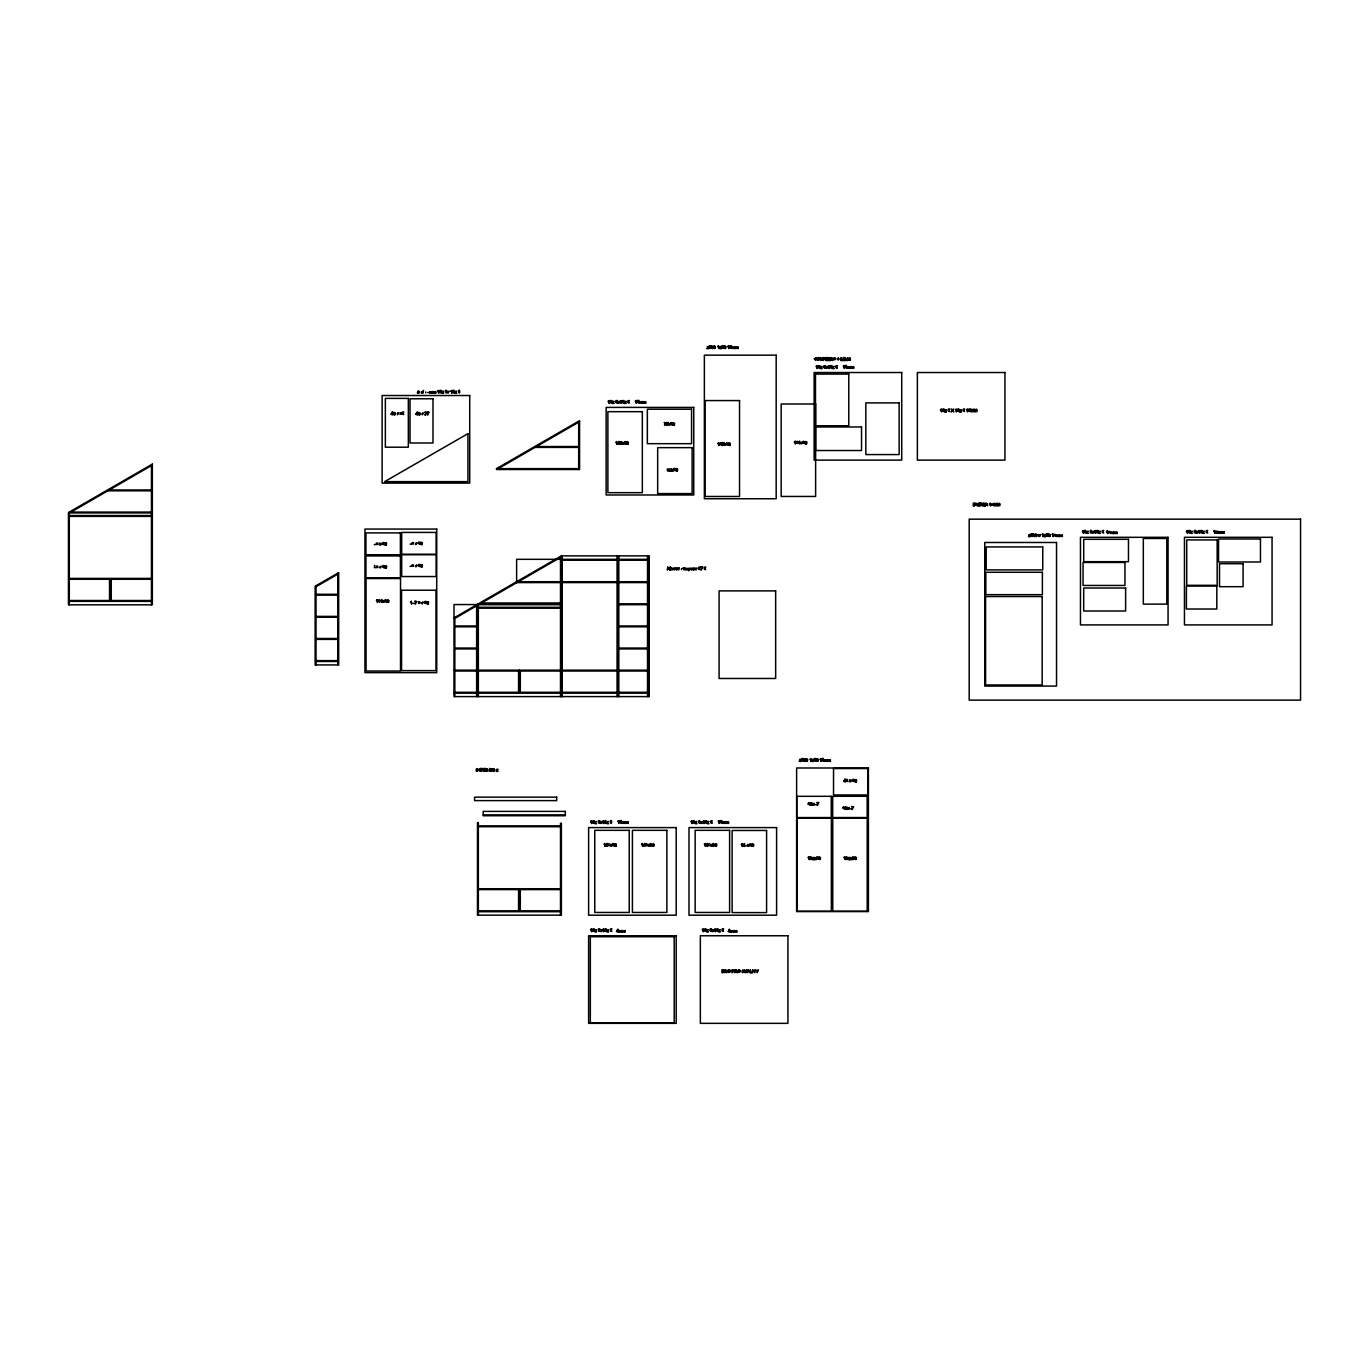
<?xml version="1.0" encoding="UTF-8"?>
<svg xmlns="http://www.w3.org/2000/svg" width="1369" height="1369" viewBox="0 0 1369 1369"><rect width="100%" height="100%" fill="white"/><g stroke="black" fill="none" stroke-linecap="round" stroke-linejoin="round"><path stroke-width="1.5" d="M429.986 392.184L429.644 393.262L429.952 391.483M433.323 392.184L432.98 393.262L433.288 391.483M619.267 931.142L618.925 932.221L619.233 930.424M622.399 822.341L622.056 823.453L622.365 821.674M622.604 931.142L622.262 932.221L622.57 930.424M625.753 822.341L625.393 823.453L625.701 821.674M639.939 402.178L639.58 403.256L639.888 401.476M643.276 402.178L642.917 403.256L643.242 401.476M722.798 822.341L722.438 823.453L722.746 821.674M726.135 822.341L725.775 823.453L726.083 821.674M732.364 347.452L732.021 348.582L732.329 346.785M730.995 931.142L730.635 932.221L730.96 930.424M735.718 347.452L735.358 348.582L735.666 346.785M734.332 931.142L733.972 932.221L734.297 930.424M824.617 760.325L824.258 761.404L824.583 759.607M827.954 760.325L827.612 761.404L827.92 759.607M847.924 367.303L847.582 368.381L847.89 366.601M851.278 367.303L850.919 368.381L851.227 366.601M1056.577 535.501L1056.235 536.614L1056.543 534.834M1059.914 535.501L1059.572 536.614L1059.88 534.834M1111.166 532.575L1110.807 533.653L1111.132 531.874M1114.503 532.575L1114.144 533.653L1114.469 531.874M1218.342 532.233L1217.999 533.311L1218.307 531.514M1221.678 532.233L1221.336 533.311L1221.644 531.514M620.499 931.006L620.157 932.221L620.157 930.869M641.188 401.87L641.171 403.256L640.812 401.904M644.525 401.87L644.508 403.256L644.149 401.904M732.227 931.006L731.867 932.221L731.867 930.869M735.564 931.006L735.221 932.221L735.221 930.869M849.174 366.995L849.174 368.381L848.814 367.029M852.528 366.995L852.511 368.381L852.151 367.029M1222.928 531.908L1222.911 533.311L1222.568 531.959M376.116 544.486L378.015 544.434M376.15 567.587L378.032 567.468M399.816 414.191L401.716 414.105M411.864 544.041L413.763 543.955M411.864 566.287L413.763 566.253M667.131 470.252L668.021 471.176L669.013 470.303M677.364 568.991C676.799 572.002 673.616 567.006 676.491 567.878M991.447 505.315L993.329 505.178M1053.908 535.929L1055.79 535.809M1108.479 532.917L1110.362 532.832M1215.655 532.473L1216.613 533.345L1217.554 532.49M711.726 345.946L711.521 348L712.633 348.582M734.16 970.724L731.97 972.709L731.97 969.851L733.082 969.851M749.527 970.724L747.337 972.709L747.337 969.851L748.467 969.851M825.336 358.49L823.145 360.492L823.145 357.617L824.258 357.617M375.773 544.468L374.285 544.605M376.235 543.117L377.895 543.134M375.79 567.519L374.302 567.622M376.253 566.133L377.912 566.15M399.936 412.788L401.596 412.805M411.521 544.023L410.033 544.109M411.521 566.27L410.033 566.407M411.983 542.637L413.643 542.637M411.983 564.935L413.643 564.952M414.379 603.301L412.89 603.438M667.251 468.985L668.911 468.985M747.354 845.683L745.865 845.82M816.437 804.596L814.949 804.732M851.278 808.634L849.773 808.788M991.55 503.86L993.209 503.878M1054.01 534.475L1055.67 534.492M1108.599 531.514L1110.259 531.531M1215.775 531.155L1217.435 531.172M716.192 846.35L713.146 844.262M693.09 568.443L693.433 568.956A4.329 4.329 0 0 0 693.929 569.11L694.237 569.213M431.235 391.876L431.218 393.262L430.876 391.91M434.572 391.876L434.572 393.262L434.213 391.91M711.777 346.905L711.948 348.12M825.866 760.017L825.849 761.404L825.507 760.052M829.203 760.017L829.186 761.404L828.844 760.052M854.855 856.943L854.65 858.979L855.762 859.578M975.276 504.819L975.122 503.826M623.648 822.067L623.648 823.453L623.289 822.102M627.002 822.067L626.985 823.453L626.626 822.102M733.613 347.178L733.613 348.582L733.254 347.23M736.967 347.178L736.95 348.582L736.59 347.23M724.047 822.067L724.03 823.453L723.671 822.102M727.384 822.067L727.367 823.453L727.007 822.102M1057.826 535.228L1057.809 536.614L1057.467 535.279M1061.163 535.228L1061.163 536.614L1060.804 535.279M854.547 857.85L854.188 858.705L852.716 857.49M723.91 971.562L723.739 970.501M1112.415 532.267L1112.398 533.653L1112.039 532.301M1115.752 532.267L1115.735 533.653L1115.393 532.301M1219.591 531.908L1219.574 533.311L1219.231 531.959M651.866 845.614L650.771 846.367L649.984 845.186A3.799 3.799 0 0 1 650.001 844.622L650.703 843.509L651.473 844.211M854.17 858.825L853.075 859.595L852.305 858.397A3.799 3.799 0 0 1 852.322 857.833L853.007 856.737L853.794 857.422M623.853 930.834L623.836 932.221L623.494 930.869M975.635 505.007L975.258 503.398M750.126 844.399L751.495 845.991L749.699 845.323A3.799 3.799 0 0 1 749.716 844.741L750.417 843.646L751.187 844.348M724.287 971.682L723.893 970.125M624.709 442.307C626.403 442.05 626.232 446.362 624.281 443.214A3.799 3.799 0 0 1 624.298 442.649L624.983 441.554L625.77 442.238M674.01 469.037L675.379 470.628L673.582 469.961A3.799 3.799 0 0 1 673.599 469.396L674.301 468.284L675.071 468.985M816.882 857.49L818.268 859.082L816.454 858.397A3.799 3.799 0 0 1 816.472 857.833L817.173 856.737L817.943 857.422M846.264 857.49C848.113 857.268 847.616 861.563 845.837 858.397A3.799 3.799 0 0 1 845.854 857.833L846.555 856.737L847.325 857.422M714.584 845.683L713.42 846.35L712.736 845.186A3.799 3.799 0 0 1 712.753 844.622L713.437 843.509L714.224 844.211M686.913 569.401L685.407 568.049L685.989 570.052M378.785 600.409L380.137 602.069L378.374 601.333A3.799 3.799 0 0 1 378.374 600.769L379.076 599.656L379.863 600.358M385.254 600.409L386.64 602.001L384.826 601.333A3.799 3.799 0 0 1 384.843 600.769L385.545 599.656L386.315 600.358M612.764 844.262L614.116 845.922L612.354 845.186A3.799 3.799 0 0 1 612.354 844.622L613.055 843.509L613.842 844.211M650.412 844.262L653.458 846.35M810.414 857.49C812.279 857.353 811.68 861.563 810.003 858.397A3.799 3.799 0 0 1 810.003 857.833L810.705 856.737L811.492 857.422M418.743 542.689L420.112 544.28L418.315 543.613A3.799 3.799 0 0 1 418.332 543.048L419.034 541.936L419.804 542.637M670.981 423.329L672.333 424.972L670.57 424.236A3.799 3.799 0 0 1 670.588 423.671L671.272 422.576L672.059 423.261M720.231 443.453L721.617 445.045L719.82 444.36A3.799 3.799 0 0 1 719.82 443.796L720.522 442.7L721.309 443.385M726.699 443.453L728.086 445.045L726.272 444.36A3.799 3.799 0 0 1 726.289 443.796L726.99 442.7L727.76 443.385M796.758 441.965L798.127 443.556L796.33 442.889A3.799 3.799 0 0 1 796.347 442.324L797.032 441.212L797.819 441.913M803.209 441.965L804.596 443.556L802.799 442.889A3.799 3.799 0 0 1 802.799 442.324L803.5 441.212L804.288 441.913M382.995 543.185L384.398 544.708L382.584 544.263A3.799 3.799 0 0 1 382.584 543.527L383.286 542.432L384.056 543.117M383.012 566.201L384.364 567.844L382.584 567.125A3.799 3.799 0 0 1 382.601 566.544L383.303 565.448L384.073 566.133M418.743 565.003L420.112 566.595L418.332 566.082A3.799 3.799 0 0 1 418.332 565.346L419.034 564.233L419.804 564.935M846.521 779.971L847.89 781.562L846.11 781.066A3.799 3.799 0 0 1 846.11 780.33L846.795 779.218L847.582 779.919M843.338 807.402L844.724 808.993L842.928 808.326A3.799 3.799 0 0 1 842.928 807.744L843.629 806.649L844.416 807.334M852.973 779.971L854.359 781.562L852.562 781.066A3.799 3.799 0 0 1 852.562 780.33L853.263 779.218L854.051 779.919M822.427 359.893L822.136 357.617L822.016 359.927M847.941 359.893L847.651 357.617L846.915 360.201M746.635 972.127L746.327 969.851L745.557 972.418M690.079 569.401L690.113 568.597M421.806 391.654L421.789 392.732M423.141 392.629L423.089 391.739M424.955 602.018L426.358 603.558L424.544 603.113A3.799 3.799 0 0 1 424.544 602.377L425.246 601.265L426.016 601.966M672.487 569.401L672.453 568.443M808.497 803.312L809.883 804.904L808.069 804.236A3.799 3.799 0 0 1 808.086 803.671L808.788 802.559L809.558 803.261M621.44 443.847L621.406 442.033M393.913 412.548L393.913 414.482M673.343 423.021L673.36 424.955M729.061 443.145L729.061 445.079M972.332 411.196C973.924 404.95 973.427 416.227 973.205 409.519L972.024 411.932L971.203 409.485C971.015 416.433 970.416 404.728 972.11 411.196M975.669 411.196C977.278 404.95 976.764 416.227 976.542 409.519L975.361 411.932L974.54 409.485C974.352 416.433 973.753 404.728 975.464 411.196M995.297 505.281C996.906 499.018 996.392 510.295 996.17 503.604L994.989 506L994.168 503.57C993.98 510.517 993.398 498.812 995.092 505.264M998.634 505.281C1000.243 499.018 999.729 510.295 999.507 503.604L998.343 506L997.505 503.57C997.316 510.517 996.735 498.812 998.429 505.264M1035.717 534.235L1035.734 536.169M1048.876 534.235L1048.876 536.169M977.38 505.212L978.544 503.142L977.415 506L975.909 503.142L977.072 505.212M627.875 443.881L627.858 442.033M855.899 859.065L855.882 857.216M422.165 391.722L422.182 392.749M672.829 569.504L671.375 568.049L671.957 570.052M805.571 441.674L805.588 443.607M686.485 569.47L686.485 568.443M386.161 544.794L386.161 542.911M418.794 412.651L418.794 414.585M752.488 844.091L752.488 846.025M810.859 803.004L810.859 804.955M677.484 470.765L677.655 469.122M393.673 412.309L393.468 414.345L394.58 414.944M690.37 569.572L690.472 568.58M820.339 859.236L820.527 857.576M728.838 442.906L728.633 444.942L729.745 445.541M689.206 568.357L689.12 569.453M421.874 566.629L421.926 564.747M806.358 443.607L806.392 441.725M856.121 781.613L856.155 779.731M846.487 809.028L846.521 807.162M676.902 569.47L676.953 568.563M385.373 565.893L385.373 567.827M421.104 542.398L421.104 544.332M421.104 564.695L421.104 566.629M427.316 601.727L427.316 603.661M620.602 441.999L620.602 443.932M627.07 441.999L627.07 443.932M676.372 468.746L676.372 470.679M855.334 779.663L855.351 781.613M845.7 807.094L845.717 809.028M819.244 857.182L819.244 859.116M855.095 857.182L855.095 859.116M671.46 568.443L671.46 569.47M685.493 568.443L685.493 569.47M419.872 414.739L420.078 413.079M621.68 444.086L621.885 442.392M753.566 846.179L753.771 844.519M385.134 542.637L384.929 544.674L386.041 545.273M805.348 441.434L805.143 443.47L806.255 444.052M385.356 542.877L385.356 544.811M387.615 600.101L387.615 602.052M714.19 346.186L714.19 348.12M724.663 346.186L724.663 348.12M615.126 843.954L615.143 845.905M652.773 843.954L652.773 845.905M715.508 843.954L715.525 845.905M804.202 759.008L804.202 760.959M806.427 759.008L806.427 760.959M816.917 759.008L816.917 760.959M1033.492 534.235L1033.492 536.169M394.7 414.448L394.717 412.599M421.909 544.297L421.926 542.449M428.121 603.626L428.121 601.744M729.865 445.062L729.899 443.231M811.663 804.921L811.663 803.038M477.593 770.798C473.4 770.405 479.047 772.304 477.507 769.806A5.082 5.082 0 0 0 476.925 769.652M850.32 360.013C846.846 359.465 851.056 361.519 850.389 359.003A5.082 5.082 0 0 0 849.687 358.798M743.487 972.178C739.756 971.648 744.342 973.855 743.384 971.186A5.082 5.082 0 0 0 742.802 971.032M419.581 602.788L418.144 601.795L419.872 601.881A2.875 2.875 0 0 1 419.872 603.301L418.469 603.404M806.615 443.813L806.854 442.016M673.12 422.781L672.915 424.818L674.027 425.417M397.335 413.849C397.267 416.552 398.242 412.668 397.386 413.335M422.217 413.951C422.165 416.655 423.124 412.771 422.268 413.438M447.988 392.184C447.937 394.871 448.895 391.004 448.039 391.671M380.103 567.194C380.052 569.898 381.01 566.013 380.154 566.698M415.834 543.698C415.782 546.385 416.741 542.518 415.885 543.185M415.834 565.996C415.782 568.7 416.741 564.815 415.885 565.483M422.046 603.027C421.994 605.714 422.953 601.847 422.097 602.514M671.46 471.124L671.512 469.037L672.265 469.533M801.43 442.974C801.361 445.661 802.337 441.793 801.481 442.461M814.333 859.561L814.384 857.49L815.154 857.969M850.166 859.561L850.235 857.49L850.988 857.969M397.695 413.352L398.465 412.856L397.746 413.832M422.576 413.438L423.346 412.959L422.627 413.934M443.111 391.585L442.478 392.201A1.917 1.917 0 0 0 442.101 392.578M448.347 391.671L449.118 391.192L448.399 392.167M456.219 391.654L455.637 392.201A1.917 1.917 0 0 0 455.244 392.578M380.445 543.681L381.215 543.185L380.496 544.16C382.738 545.324 377.861 545.427 380.086 544.178L379.384 543.185L380.137 543.664M380.462 566.698L381.232 566.201L380.514 567.177M416.193 543.185L416.963 542.706L416.244 543.681M383.816 600.905L384.586 600.409L383.868 601.385C386.109 602.548 381.232 602.651 383.457 601.419L382.755 600.409L383.525 600.905M416.193 565.483L416.963 565.003L416.244 565.979M422.405 602.514L423.175 602.018L422.456 603.01M613.62 401.75L613.09 402.264A1.917 1.917 0 0 0 612.593 402.726M618.839 401.819L619.627 401.339L618.908 402.315C621.132 403.479 616.272 403.564 618.48 402.332L617.778 401.339L618.548 401.819M625.65 401.75L625.154 402.674L625.821 402.058M623.271 442.803L624.042 442.307L623.323 443.282C625.565 444.446 620.687 444.549 622.912 443.299L622.211 442.307L622.963 442.786M708.218 346.956L707.636 347.521A1.917 1.917 0 0 0 707.26 347.897M669.561 423.825L670.331 423.329L669.612 424.304C671.854 425.468 666.977 425.571 669.201 424.322L668.5 423.329L669.253 423.808M672.573 469.533L673.343 469.037L673.394 471.124L669.321 471.124M725.262 443.95L726.032 443.453L725.313 444.429C727.555 445.592 722.678 445.695 724.903 444.446L724.201 443.453L724.971 443.932M497.563 769.669L496.981 770.234A1.917 1.917 0 0 0 496.553 770.644M821.605 366.875L821.109 367.799L821.794 367.2M826.842 366.96L827.612 366.464L826.893 367.44C829.135 368.603 824.258 368.706 826.482 367.457L825.781 366.464L826.534 366.943M833.653 366.875L833.019 367.474A1.917 1.917 0 0 0 832.626 367.85M801.789 442.461L802.559 441.965L801.84 442.957M601.316 822.033L602.086 821.537L601.367 822.512C603.609 823.676 598.732 823.762 600.957 822.529L600.255 821.537L601.008 822.016M611.327 844.759L612.114 844.262L611.395 845.238C613.62 846.401 608.76 846.504 610.968 845.272L610.266 844.262L611.036 844.759M945.893 410.324L945.312 410.871A1.917 1.917 0 0 0 944.935 411.248M648.974 844.759L649.745 844.262L649.026 845.238C651.268 846.401 646.408 846.504 648.615 845.272L647.913 844.262L648.684 844.759M960.833 410.324L960.302 410.82A1.917 1.917 0 0 0 959.857 411.248M596.08 930.099L595.566 930.612A1.917 1.917 0 0 0 595.07 931.091M601.316 930.184L602.086 929.688L601.367 930.663C603.609 931.827 598.732 931.93 600.957 930.698L600.255 929.688L601.008 930.184M608.127 930.099L607.545 930.663A1.917 1.917 0 0 0 607.1 931.091M701.698 822.033L702.468 821.537L701.749 822.512C704.128 823.693 699.063 823.813 701.339 822.529L700.637 821.537L701.407 822.016M711.726 844.759L712.496 844.262L711.777 845.238C714.019 846.401 709.142 846.504 711.367 845.272L710.665 844.262L711.418 844.759M748.689 844.895L749.459 844.399L748.74 845.375C750.982 846.538 746.105 846.641 748.33 845.392L747.628 844.399L748.381 844.895M813.22 759.727L812.587 760.343A1.917 1.917 0 0 0 812.211 760.719M707.807 930.099L707.225 930.663A1.917 1.917 0 0 0 706.798 931.091M713.044 930.184L713.814 929.688L713.095 930.663C715.337 931.827 710.46 931.93 712.684 930.698L711.983 929.688L712.736 930.184M719.837 930.099L719.204 930.715A1.917 1.917 0 0 0 718.828 931.091M813.528 803.808L814.298 803.312L813.58 804.288C815.821 805.451 810.944 805.554 813.169 804.322L812.467 803.312L813.22 803.808M850.423 780.467L851.193 779.971L850.474 780.946C852.716 782.11 847.856 782.212 850.063 780.98L849.362 779.971L850.132 780.467M1039.499 535.039L1040.269 534.543L1039.55 535.519C1041.792 536.682 1036.932 536.785 1039.139 535.536L1038.438 534.543L1039.208 535.022M848.369 807.898L849.139 807.402L848.421 808.377C850.662 809.541 845.785 809.644 848.01 808.394L847.308 807.402L848.061 807.898M1045.146 535.005L1044.564 535.553A1.917 1.917 0 0 0 1044.171 535.946M815.445 857.987L816.215 857.49L816.283 859.561L812.193 859.561M851.296 857.987L852.066 857.49L852.117 859.561L848.027 859.561M1093.181 531.754L1093.951 531.258L1093.232 532.233C1095.457 533.397 1090.597 533.482 1092.804 532.25L1092.103 531.258L1092.873 531.737M1197.156 531.754L1197.926 531.258L1197.208 532.233C1199.449 533.397 1194.589 533.482 1196.797 532.25L1196.095 531.258L1196.865 531.737M952.328 410.922L951.164 411.932L952.276 410.426L951.284 409.057L952.276 409.827M394.957 414.67L395.196 412.942M386.417 544.999L386.623 543.202M628.114 444.121L628.354 442.392M674.404 425.143L674.643 423.415M730.122 445.267L730.344 443.505M856.138 859.304L856.378 857.576M418.572 412.411L418.366 414.448L419.479 415.047M620.379 441.759L620.157 443.796L621.286 444.395M626.831 441.759L626.626 443.796L627.738 444.395M676.149 468.506L675.944 470.542L677.056 471.124M752.265 843.852L752.06 845.905L753.172 846.487M819.021 856.943L818.816 858.979L819.928 859.578M419.564 414.585L419.564 412.651M386.161 567.827L386.195 565.962M388.402 602.052L388.402 600.101M615.913 845.905L615.913 843.954M653.561 845.905L653.561 843.954M716.295 845.905L716.295 843.954M753.258 846.025L753.258 844.091M1034.279 536.169L1034.297 534.269M1049.647 536.169L1049.698 534.304M952.721 409.827L953.714 409.057L952.704 410.409L953.782 411.932L952.602 410.905M386.4 568.032L386.657 566.287M422.131 544.537L422.388 542.791M422.131 566.834L422.371 565.021M428.343 603.866L428.6 602.155M1034.519 536.374L1034.776 534.594M1036.761 536.374L1037 534.629M856.378 781.819L856.6 779.988M1049.903 536.374L1050.16 534.629M846.744 809.25L847 807.522M387.393 599.879L387.187 601.915L388.3 602.497M427.094 601.487L426.888 603.524L428.001 604.105M713.951 345.946L713.745 348L714.858 348.582M724.441 345.946L724.235 348L725.348 348.582M614.903 843.732L614.698 845.768L615.81 846.35M806.204 758.785L805.999 760.822L807.111 761.404M816.677 758.785L816.472 760.822L817.584 761.404M810.636 802.782L810.431 804.818L811.543 805.4M855.112 779.44L854.906 781.477L856.019 782.058M712.701 348.154L712.736 346.186M714.943 348.154L714.96 346.186M725.416 348.154L725.433 346.186M674.113 424.989L674.181 423.124M677.125 470.696L677.176 468.763M804.955 760.976L805.006 759.042M807.18 760.976L807.231 759.042M817.669 760.976L817.704 759.042M1036.487 536.203L1036.555 534.338M819.997 859.15L820.048 857.216M388.625 602.274L388.899 600.461M712.958 348.359L713.232 346.545M715.2 348.359L715.457 346.545M725.673 348.359L725.946 346.545M616.136 846.128L616.409 844.314M653.783 846.128L654.057 844.314M716.517 846.128L716.791 844.314M805.212 761.181L805.485 759.367M807.436 761.181L807.71 759.367M817.926 761.181L818.183 759.367M811.868 805.177L812.159 803.432M385.151 565.654L384.946 567.707L386.058 568.289M420.882 542.158L420.677 544.195L421.789 544.776M420.882 564.456L420.677 566.492L421.789 567.091M803.979 758.785L803.774 760.822L804.886 761.404M1033.27 533.996L1033.065 536.049L1034.177 536.631M1035.494 533.996L1035.289 536.049L1036.401 536.631M1048.654 533.996L1048.449 536.049L1049.561 536.631M845.477 806.854L845.272 808.908L846.384 809.49M418.743 391.466C414.516 393.707 421.276 393.297 418.298 392.954M417.853 392.971C421.755 390.918 415.885 391.038 418.332 391.466M694.305 569.624L693.039 569.384L693.929 570.052M822.17 360.287L820.613 360.321M847.685 360.287C845.905 362.357 844.793 355.529 846.162 359.602M746.43 972.469L744.753 972.503M720.488 347.829L720.351 347.521A1.917 1.917 0 0 0 719.957 347.897M625.188 402.212L625.137 402.264A1.917 1.917 0 0 0 624.64 402.726M821.143 367.337L821.041 367.44A1.917 1.917 0 0 0 820.596 367.85M71.017 512.074L152.335 465.101M498.248 468.643L579.566 421.669M496.519 468.643L579.566 420.694L579.566 469.516L496.519 469.516L496.519 468.643L578.676 468.643M316.017 586.736L337.818 574.141M453.96 617.915L561.376 555.882L649.248 555.882L649.248 696.599L453.96 696.599L454.029 604.55L477.49 604.55M454.405 618.668L476.634 605.817M480.057 603.849L561.376 556.875M693.484 567.93L694.34 568.494M422.696 393.297L423.517 390.387L423.158 391.414M824.549 358.952L823.522 358.986L824.258 357.959M733.408 971.169L732.347 971.203L733.082 970.193M748.672 971.203L747.714 971.203L748.449 970.193M709.416 843.458L708.902 844.262M374.815 565.397L374.302 566.201M609.017 843.458L608.52 844.262M646.664 843.458L646.151 844.262M427.693 392.561L429.199 392.373M709.553 347.794L710.905 348.205L709.638 346.853L710.939 345.741L709.518 345.741L709.57 347.264M722.25 347.794L723.619 348.205L722.353 346.853L723.653 345.741L722.233 345.741L722.284 347.264M730.053 347.794L731.422 348.205L730.156 346.853L731.457 345.741L730.036 345.741L730.088 347.264M439.928 392.475L441.297 392.886L440.065 391.517L441.331 390.439L439.911 390.439L439.962 391.945M445.507 392.475L446.859 392.886L445.644 391.517L446.91 390.439L445.473 390.439L445.524 391.945M453.088 392.475C454.73 395.025 454.457 388.471 453.053 390.439L453.105 391.945M458.649 392.475C460.309 395.025 460.001 388.488 458.632 390.439L458.683 391.945M818.422 367.765L819.791 368.175L818.594 366.772L819.826 365.711L818.405 365.711L818.457 367.234M824.001 367.765L825.353 368.175L824.172 366.772L825.404 365.711L823.967 365.711L824.018 367.234M830.47 367.765L831.822 368.175L830.624 366.772L831.856 365.711L830.435 365.711L830.487 367.234M836.031 367.765L837.4 368.175L836.202 366.772L837.434 365.711L836.014 365.711L836.065 367.234M845.614 367.594C847.394 370.041 846.812 363.726 845.597 365.557L845.648 367.063M402.418 414.157L403.787 414.567L402.554 413.181L403.821 412.103L402.4 412.103L402.452 413.626M610.437 402.623L611.789 403.034L610.557 401.665L611.823 400.587L610.403 400.587L610.454 402.092M615.999 402.623L617.368 403.034L616.136 401.665L617.402 400.587L615.982 400.587L616.033 402.092M622.467 402.623L623.819 403.034L622.57 401.682L623.87 400.587L622.433 400.587L622.484 402.092M628.046 402.623L629.398 403.034L628.234 401.63L629.432 400.587L628.012 400.587L628.063 402.092M637.629 402.469L638.981 402.88L637.749 401.511L639.015 400.433L637.595 400.433L637.646 401.938M942.762 411.145L944.114 411.556L942.899 410.187L944.165 409.091L942.728 409.091L942.779 410.614M948.341 411.145L949.692 411.556L948.46 410.187L949.727 409.091L948.306 409.091L948.358 410.614M957.701 411.145L959.053 411.556L957.821 410.187L959.087 409.091L957.667 409.091L957.718 410.614M963.263 411.145L964.632 411.556L963.4 410.187L964.666 409.091L963.246 409.091L963.297 410.614M968.841 411.145L970.193 411.556L968.978 410.187L970.245 409.091L968.807 409.091L968.858 410.614M1031.097 535.844L1032.448 536.254L1031.216 534.885L1032.483 533.79L1031.062 533.79L1031.114 535.313M1046.464 535.844L1047.833 536.254L1046.601 534.885L1047.867 533.79L1046.446 533.79L1046.498 535.313M1084.761 532.558C1086.541 535.005 1085.925 528.656 1084.727 530.505L1084.778 532.028M1090.323 532.558C1092.12 535.005 1091.487 528.656 1090.306 530.505L1090.357 532.028M1096.791 532.558L1098.16 532.969L1096.963 531.566L1098.195 530.505L1096.757 530.505L1096.826 532.028M1102.37 532.558L1103.722 532.969L1102.524 531.566L1103.756 530.505L1102.336 530.505L1102.387 532.028M698.789 569.213L700.158 569.624L698.926 568.255L700.192 567.16L698.772 567.16L698.823 568.683M704.368 569.213L705.719 569.624L704.505 568.255L705.771 567.16L704.333 567.16L704.385 568.683M1188.754 532.558L1190.106 532.969L1188.942 531.548L1190.14 530.505L1188.72 530.505L1188.771 532.028M1194.316 532.558L1195.685 532.969L1194.521 531.548L1195.719 530.505L1194.298 530.505L1194.35 532.028M1200.784 532.558L1202.136 532.969L1200.921 531.583L1202.187 530.505L1200.75 530.505L1200.801 532.028M1206.363 532.558L1207.715 532.969L1206.483 531.583L1207.749 530.505L1206.329 530.505L1206.38 532.028M801.789 760.616L803.158 761.027L801.994 759.624L803.192 758.563L801.772 758.563L801.823 760.086M814.504 760.616L815.856 761.027L814.641 759.658L815.907 758.563L814.469 758.563L814.521 760.086M822.307 760.616C823.967 763.166 823.642 756.629 822.273 758.563L822.324 760.086M592.897 822.837L594.266 823.248L593.034 821.862L594.3 820.784L592.88 820.784L592.931 822.307M598.475 822.837L599.827 823.248L598.612 821.862L599.879 820.784L598.441 820.784L598.493 822.307M604.944 822.837C606.57 825.387 606.347 818.833 604.91 820.784L604.961 822.307M610.506 822.837C612.148 825.387 611.875 818.85 610.488 820.784L610.54 822.307M620.089 822.666L621.458 823.077L620.191 821.742L621.492 820.63L620.071 820.63L620.123 822.136M693.296 822.837C694.922 825.387 694.648 818.85 693.262 820.784L693.313 822.307M698.857 822.837C700.569 825.336 700.175 818.85 698.823 820.784L698.892 822.307M705.326 822.837L706.678 823.248L705.514 821.828L706.729 820.784L705.292 820.784L705.343 822.307M710.905 822.837L712.256 823.248L711.093 821.828L712.291 820.784L710.87 820.784L710.922 822.307M720.488 822.666L721.839 823.077L720.573 821.742L721.874 820.63L720.453 820.63L720.505 822.136M592.897 930.988L594.266 931.399L593.034 930.03L594.3 928.935L592.88 928.935L592.931 930.458M598.475 930.988L599.827 931.399L598.612 930.03L599.879 928.935L598.441 928.935L598.493 930.458M604.944 930.988L606.296 931.399L605.132 929.979L606.33 928.935L604.91 928.935L604.961 930.458M610.506 930.988L611.875 931.399L610.711 929.979L611.909 928.935L610.488 928.935L610.54 930.458M704.624 930.988L705.993 931.399L704.83 929.979L706.028 928.935L704.59 928.935L704.641 930.458M710.203 930.988L711.555 931.399L710.391 929.979L711.589 928.935L710.169 928.935L710.22 930.458M716.672 930.988L718.023 931.399L716.86 929.979L718.058 928.935L716.637 928.935L716.689 930.458M722.233 930.988L723.602 931.399L722.438 929.979L723.636 928.935L722.199 928.935L722.267 930.458M674.096 570.034L675.02 567.913L674.66 569.025M695.931 570.034L696.855 567.913L696.513 569.025M818.491 357.908L817.875 360.081L819.21 358.387M738.901 970.125C735.478 970.758 740.595 974.249 739.619 970.57M691.653 570.052C693.45 570.206 692.269 566.407 692.269 569.025M493.507 768.745C490.051 769.275 495.15 772.869 494.226 769.19M974.3 505.674L974.523 503.484M722.935 972.384L723.157 970.193M718.52 345.69L718.759 348.582L718.4 346.323M728.565 345.69L728.787 348.582L728.428 346.323M707.397 348.239L708.8 348.582L706.9 348.582M720.094 348.239L721.514 348.582L719.615 348.582M816.934 365.66L817.156 368.535L816.797 366.293M828.964 365.66L829.186 368.535L828.844 366.293M844.125 365.506L844.348 368.381L843.988 366.139M820.733 368.21L822.136 368.535L820.236 368.535M832.763 368.21L834.183 368.535L832.284 368.535M438.439 390.387L438.662 393.262L438.302 391.021M451.582 390.387L451.804 393.262L451.462 391.021M442.238 392.92L443.642 393.262L441.742 393.262M455.381 392.92L456.801 393.262L454.902 393.262M608.931 400.535L609.154 403.41L608.811 401.168M620.961 400.535L621.201 403.41L620.841 401.168M636.123 400.381L636.345 403.256L636.003 401.014M612.73 403.068L614.151 403.41L612.251 403.41M624.777 403.068L626.181 403.41L624.281 403.41M941.256 409.04L941.496 411.932L941.136 409.69M956.195 409.04L956.418 411.932L956.075 409.69M967.335 409.04L967.575 411.932L967.216 409.69M945.072 411.59L946.475 411.932L944.576 411.932M959.994 411.59L961.397 411.932L959.515 411.932M425.143 415.029L425.502 415.029A4.244 4.244 0 0 1 426.615 412.48L424.732 412.206L426.135 412.531A4.039 4.039 0 0 0 425.16 415.029M665.539 422.918L664.136 422.576L666.001 422.85M795.218 441.16L795.44 444.052L795.081 441.811M799.667 441.16L799.89 444.052L799.547 441.811M616.7 441.502L616.923 444.377L616.563 442.136M718.691 442.649L718.93 445.524L718.571 443.282M536.528 446.534L578.693 446.534M535.039 447.389L578.693 447.389M669.8 470.782L671.221 471.124M109.298 489.965L151.463 489.965M107.809 490.821L151.463 490.821M990.317 503.125L990.54 506L990.181 503.758M981.197 504.408L980.375 503.45L981.436 503.467M980.82 504.733L979.999 506L979.999 503.142L981.676 503.159M974.352 506L973.308 506L973.308 503.142L974.523 503.142M151.446 512.074L69.289 512.074L69.306 604.824M69.289 512.93L152.335 512.93M69.306 515.531L151.463 515.531M69.306 516.387L151.463 516.387M1083.255 530.453L1083.478 533.328L1083.136 531.086M1095.303 530.453L1095.525 533.328L1095.166 531.086M1187.248 530.453L1187.471 533.328L1187.128 531.086M1199.278 530.453L1199.518 533.328L1199.158 531.086M1214.543 530.419L1214.765 533.311L1214.406 531.052M1107.35 530.778L1107.572 533.653L1107.23 531.412M1087.054 533.003L1088.475 533.328L1086.575 533.328M1099.102 533.003L1100.505 533.328L1098.605 533.328M1191.047 533.003L1192.467 533.328L1190.568 533.328M1203.094 533.003L1204.498 533.328L1202.598 533.328M1042.733 533.739L1042.973 536.614L1042.613 534.372M1052.778 533.739L1053.001 536.614L1052.641 534.372M1028.94 536.289L1030.344 536.614L1028.444 536.614M1044.307 536.289L1045.728 536.614L1043.828 536.614M648.376 559.322L516.626 559.322L516.626 581.722L617.949 581.722M562.231 560.195L617.077 560.195M618.805 560.195L647.52 560.195M69.34 578.403L151.497 578.403M69.34 579.275L151.497 579.275M618.805 581.722L647.52 581.722M515.12 582.595L617.949 582.595M618.805 582.595L647.52 582.595M316.017 594.283L337.818 594.283M316.017 595.139L337.818 595.139M377.245 599.605L377.468 602.497L377.125 600.255M381.711 599.605L381.934 602.497L381.575 600.255M69.306 600.512L151.463 600.512M411.367 601.231L411.607 604.105L411.248 601.864M69.306 601.385L151.463 601.385M416.159 601.607L414.756 601.265L416.621 601.539A4.244 4.244 0 0 0 415.543 604.105L415.166 604.105A4.039 4.039 0 0 1 416.193 601.641M481.546 602.976L560.503 602.976M561.376 603.849L478.329 603.849L478.346 696.599M618.805 603.849L647.537 603.849M478.346 604.704L560.503 604.704M617.949 604.704L648.376 604.704M478.38 607.288L560.537 607.306M478.38 608.161L560.537 608.161M316.017 616.392L337.818 616.392M316.017 617.265L337.818 617.265M454.833 625.958L476.634 625.958M618.805 625.958L647.537 625.958M454.833 626.814L476.634 626.814M618.805 626.814L647.537 626.814M316.017 638.502L337.818 638.502M316.017 639.374L337.818 639.374M454.833 648.067L476.634 648.067M618.805 648.067L647.537 648.067M454.833 648.923L476.634 648.923M618.805 648.923L647.537 648.923M315.999 660.628L337.818 660.628M315.999 661.484L337.818 661.484M453.96 670.177L648.376 670.177M454.833 671.032L476.634 671.032M478.38 671.032L560.537 671.032M562.248 671.032L617.094 671.032L617.094 670.177M618.805 671.032L647.537 671.032M454.816 692.286L476.634 692.286M478.346 692.286L560.503 692.286M562.231 692.286L617.077 692.286M618.805 692.286L647.52 692.286M453.96 693.159L648.376 693.159M810.773 758.512L810.996 761.404L810.653 759.162M820.801 758.512L821.041 761.404L820.681 759.162M799.633 761.061L801.053 761.404L799.154 761.404M812.347 761.061L813.751 761.404L811.851 761.404M482.675 768.796L481.614 768.779L482.436 769.737M482.059 770.062L481.238 771.329L481.238 768.471L482.915 768.488M496.69 771.004L498.094 771.329L496.194 771.329M483.206 814.863L565.363 814.863M618.6 820.579L618.822 823.453L618.463 821.212M718.982 820.579L719.204 823.453L718.862 821.212M591.408 820.733L591.63 823.608L591.271 821.366M603.438 820.733L603.661 823.608L603.318 821.366M691.79 820.733L692.012 823.608L691.67 821.366M703.82 820.733L704.06 823.608L703.7 821.366M595.207 823.282L596.61 823.608L594.711 823.608M607.237 823.282L608.657 823.608L606.758 823.608M695.589 823.282L696.992 823.608L695.11 823.608M707.636 823.282L709.039 823.608L707.14 823.608M478.346 825.866L560.503 825.866M478.346 826.722L560.503 826.722M604.756 843.458L604.995 846.35L604.636 844.108M642.403 843.458L642.643 846.35L642.283 844.108M705.155 843.458L705.377 846.35L705.018 844.108M742.118 843.595L742.34 846.487L741.998 844.228M808.874 856.686L809.113 859.561L808.754 857.319M844.724 856.686L844.947 859.561L844.587 857.319M812.69 859.236L814.093 859.561M848.523 859.236L849.927 859.561M478.38 888.738L560.537 888.738M478.38 889.593L560.537 889.593M478.346 910.847L560.503 910.847M478.346 911.72L560.503 911.72M591.408 928.884L591.63 931.776L591.271 929.517M603.438 928.884L603.661 931.776L603.318 929.517M703.118 928.884L703.358 931.776L702.999 929.517M715.166 928.884L715.388 931.776L715.046 929.517M595.207 931.433L596.61 931.776L594.711 931.776M607.237 931.433L608.657 931.776L606.758 931.776M706.934 931.433L708.338 931.776L706.438 931.776M718.965 931.433L720.368 931.776L718.485 931.776M735.855 971.117L735.033 970.159L736.094 970.176M735.478 971.442L734.657 972.709L734.657 969.851L736.334 969.868M722.986 972.709L721.942 972.709L721.942 969.851L723.174 969.851M729.112 970.125C725.707 970.655 730.738 974.3 729.814 970.57M720.043 346.562L721.497 346.494M707.328 346.562L708.8 346.494M832.711 366.533L834.166 366.447M820.681 366.533L822.136 366.447M959.943 409.913L961.397 409.844M945.004 409.913L946.475 409.844M624.709 401.391L626.181 401.322M612.679 401.391L614.133 401.322M455.329 391.243L456.784 391.175M442.17 391.243L443.642 391.175M669.749 469.105L671.204 469.037M1203.026 531.326L1204.498 531.24M1190.996 531.326L1192.45 531.24M1099.033 531.326L1100.505 531.24M1087.003 531.326L1088.458 531.24M1044.256 534.612L1045.711 534.543M1028.872 534.612L1030.344 534.543M812.296 759.384L813.751 759.316M799.582 759.384L801.036 759.316M496.622 769.327L498.094 769.258M707.568 821.605L709.039 821.52M695.538 821.605L696.992 821.52M607.186 821.605L608.64 821.52M595.139 821.605L596.61 821.52M848.455 857.559L849.927 857.49M812.621 857.559L814.093 857.49M718.913 929.756L720.368 929.688M706.866 929.756L708.338 929.688M607.186 929.756L608.64 929.688M595.139 929.756L596.61 929.688M849.139 359.037C848.917 356.83 851.569 358.028 849.242 358.661M476.326 769.857C475.779 767.941 479.099 768.591 476.48 769.515M742.255 971.254C741.741 969.081 744.924 970.193 742.357 970.895M981.59 505.281L982.531 506L982.035 505.229M736.248 971.99L737.172 972.709L736.676 971.939M482.829 770.61L483.77 771.329L483.274 770.559M820.425 360.115L820.253 357.617L820.647 359.602M744.616 972.315L744.445 969.851L744.856 971.819M834.645 358.079L835.107 359.311L834.44 358.473A3.662 3.662 0 0 0 834.594 357.925M708.902 845.683L710.391 845.46M646.151 845.683L647.657 845.46M608.52 845.683L610.009 845.46M1224.108 531.566L1224.143 533.311L1223.8 531.993M1220.772 531.566L1220.806 533.311L1220.464 531.993M1116.933 531.925L1116.967 533.653L1116.608 532.353M1113.579 531.925L1113.63 533.653L1113.271 532.353M1062.344 534.885L1062.378 536.614L1062.036 535.313M1059.007 534.885L1059.041 536.614L1058.699 535.313M853.691 366.652L853.743 368.381L853.383 367.08M850.354 366.652L850.389 368.381L850.046 367.08M738.131 346.836L738.182 348.582L737.823 347.264M734.794 346.836L734.828 348.582L734.486 347.264M830.384 759.658L830.418 761.404L830.076 760.086M827.047 759.658L827.081 761.404L826.739 760.086M645.689 401.511L645.74 403.256L645.381 401.938M642.352 401.511L642.403 403.256L642.044 401.938M728.548 821.725L728.599 823.453L728.24 822.153M725.211 821.725L725.262 823.453L724.903 822.153M736.762 930.475L736.796 932.221L736.454 930.903M733.408 930.475L733.459 932.221L733.099 930.903M628.166 821.725L628.217 823.453L627.858 822.153M624.829 821.725L624.863 823.453L624.521 822.153M625.034 930.475L625.068 932.221L624.726 930.903M621.697 930.475L621.731 932.221L621.389 930.903M435.753 391.517L435.787 393.262L435.445 391.945M432.416 391.517L432.45 393.262L432.108 391.945M681.488 569.572L681.488 568.648M425.759 392.869L425.742 391.928M421.293 392.869L421.293 391.928M1213.704 531.48L1213.704 531.138A1.78 1.78 0 0 0 1214.32 530.71M1198.457 531.514L1198.457 531.172A1.78 1.78 0 0 0 1199.073 530.744M1186.41 531.514L1186.41 531.172A1.78 1.78 0 0 0 1187.043 530.744M1106.528 531.839L1106.528 531.497A1.78 1.78 0 0 0 1107.145 531.069M1094.464 531.514L1094.464 531.172A1.78 1.78 0 0 0 1095.08 530.744M1082.434 531.514L1082.434 531.172A1.78 1.78 0 0 0 1083.05 530.744M989.479 504.186L989.479 503.843A1.78 1.78 0 0 0 990.095 503.416M843.886 857.747L843.886 857.405A1.78 1.78 0 0 0 844.502 856.977M843.287 366.567L843.287 366.225A1.78 1.78 0 0 0 843.92 365.797M828.142 366.721L828.142 366.379A1.78 1.78 0 0 0 828.758 365.951M819.98 759.573L819.98 759.247A1.78 1.78 0 0 0 820.596 758.802M816.095 366.721L816.095 366.379A1.78 1.78 0 0 0 816.728 365.951M809.952 759.573L809.952 759.247A1.78 1.78 0 0 0 810.568 758.802M808.052 857.747L808.052 857.405A1.78 1.78 0 0 0 808.668 856.977M794.379 442.221L794.379 441.896A1.78 1.78 0 0 0 794.995 441.451M741.296 844.656L741.296 844.314A1.78 1.78 0 0 0 741.912 843.886M727.726 346.751L727.726 346.408A1.78 1.78 0 0 0 728.342 345.981M717.869 443.71L717.869 443.368A1.78 1.78 0 0 0 718.485 442.94M717.698 346.751L717.698 346.408A1.78 1.78 0 0 0 718.314 345.981M714.327 929.945L714.327 929.602A1.78 1.78 0 0 0 714.96 929.175M702.999 821.794L702.999 821.451A1.78 1.78 0 0 0 703.615 821.024M702.297 929.945L702.297 929.602A1.78 1.78 0 0 0 702.913 929.175M695.52 569.076L695.178 567.913L695.178 569.213M691.294 569.076L690.934 567.913L690.934 569.213M690.951 821.794L690.951 821.451A1.78 1.78 0 0 0 691.585 821.024M689.035 568.186L688.71 570.787L689.069 569.778M687.7 568.238L687.375 570L687.734 568.905M673.685 569.076L673.326 567.913L673.326 569.213M648.376 555.882L648.376 696.599M647.52 555.882L647.52 696.599M635.302 401.442L635.302 401.1A1.78 1.78 0 0 0 635.918 400.655M620.14 401.596L620.14 401.254A1.78 1.78 0 0 0 620.756 400.809M618.805 555.882L618.805 696.599M617.949 555.882L617.949 696.599M617.077 555.882L617.077 696.599M615.862 442.563L615.862 442.221A1.78 1.78 0 0 0 616.478 441.793M608.11 401.596L608.11 401.254A1.78 1.78 0 0 0 608.726 400.809M602.617 821.794L602.617 821.451A1.78 1.78 0 0 0 603.233 821.024M602.617 929.945L602.617 929.602A1.78 1.78 0 0 0 603.233 929.175M590.569 821.794L590.569 821.451A1.78 1.78 0 0 0 591.186 821.024M590.569 929.945L590.569 929.602A1.78 1.78 0 0 0 591.186 929.175M578.693 422.182L578.676 469.516M562.231 555.882L562.231 696.599M561.376 555.882L561.376 696.599M560.503 557.371L560.503 696.599M560.503 915.159L560.503 823.265L561.376 823.265L561.376 915.159L477.49 915.159L477.49 822.889L478.346 822.393L478.346 915.159M520.306 671.032L520.306 692.286M520.306 889.593L520.306 910.847M519.45 670.177L519.45 693.159M519.45 889.593L519.45 910.847M518.577 671.032L518.577 692.286M518.577 889.593L518.577 910.847M477.49 604.328L477.49 696.599M476.634 604.824L476.634 696.599M454.833 617.419L454.833 696.599M450.76 391.448L450.76 391.106A1.78 1.78 0 0 0 451.376 390.661M437.601 391.448L437.601 391.106A1.78 1.78 0 0 0 438.217 390.661M410.546 602.292L410.546 601.949A1.78 1.78 0 0 0 411.162 601.504M337.818 573.149L337.818 664.923M316.017 585.744L316.017 664.923M151.463 465.597L151.463 604.824M111.265 579.275L111.265 600.512M110.41 579.275L110.41 600.512M109.537 579.275L109.537 600.512M799.462 441.451A1.78 1.78 0 0 1 798.829 441.862M967.13 409.331A1.78 1.78 0 0 1 966.497 409.742M955.99 409.331A1.78 1.78 0 0 1 955.357 409.742M941.051 409.331A1.78 1.78 0 0 1 940.417 409.742M1202.957 532.644A1.917 1.917 0 0 1 1203.368 532.353M1190.91 532.644A1.917 1.917 0 0 1 1191.338 532.353M1098.965 532.644A1.917 1.917 0 0 1 1099.393 532.353M1086.918 532.644A1.917 1.917 0 0 1 1087.345 532.353M1052.556 534.03A1.78 1.78 0 0 1 1051.94 534.423M1042.528 534.03A1.78 1.78 0 0 1 1041.895 534.423M1028.803 535.946A1.917 1.917 0 0 1 1029.214 535.638M381.506 599.896A1.78 1.78 0 0 1 380.873 600.307M377.04 599.896A1.78 1.78 0 0 1 376.407 600.307M799.496 760.719A1.917 1.917 0 0 1 799.924 760.428M848.386 858.876A1.917 1.917 0 0 1 848.814 858.585M812.553 858.876A1.917 1.917 0 0 1 812.964 858.585M718.776 820.87A1.78 1.78 0 0 1 718.143 821.263M707.499 822.923A1.917 1.917 0 0 1 707.91 822.632M695.452 822.923A1.917 1.917 0 0 1 695.88 822.632M704.932 843.749A1.78 1.78 0 0 1 704.299 844.16M618.377 820.87A1.78 1.78 0 0 1 617.761 821.263M607.1 822.923A1.917 1.917 0 0 1 607.528 822.632M595.07 822.923A1.917 1.917 0 0 1 595.498 822.632M642.198 843.749A1.78 1.78 0 0 1 641.565 844.16M604.55 843.749A1.78 1.78 0 0 1 603.917 844.16M669.663 470.44A1.917 1.917 0 0 1 670.091 470.149M666.001 422.867A4.244 4.244 0 0 0 664.923 425.4L664.53 425.4A4.039 4.039 0 0 1 665.574 422.935M494.774 769.908C492.806 775.23 491.06 765.339 494.774 769.908M730.361 971.288C728.77 966.035 726.1 975.481 730.361 971.442M740.167 971.288C738.61 966.086 735.837 975.43 740.167 971.442M819.757 359.054C818.2 353.801 815.53 363.281 819.757 359.226M834.012 359.619C831.958 357.412 837.349 357.72 835.227 359.619L834.012 359.619M985.971 505.144L984.756 506C981.761 507.18 983.866 499.531 983.25 504.562L985.201 503.142L983.986 504.305L985.252 506C985.406 498.778 989.051 507.985 987.169 505.144L985.971 505.144M986.399 503.98L987.049 504.819L986.604 503.638A3.662 3.662 0 0 1 986.399 503.98M757.125 971.083L755.14 969.851L753.72 971.271C751.307 968.756 756.595 975.601 754.456 971.015L755.671 969.851L757.228 972.709L758.375 969.851L757.143 971.049M392.27 412.634L391.363 413.917L392.27 412.634M417.151 412.736L416.244 414.02L417.151 412.736M618.959 442.084L618.052 443.368L618.959 442.084M607.015 844.04L606.125 845.34L607.015 844.04M644.662 844.04L643.772 845.34L644.662 844.04M617.727 929.91L616.82 931.211L617.727 929.91M707.414 844.04L706.507 845.34L707.414 844.04M744.377 844.177L743.487 845.477L744.377 844.177M729.437 929.91L728.548 931.211L729.437 929.91M844.998 779.748L844.108 781.049L844.998 779.748M392.321 412.069L391.021 414.242L392.612 414.927L392.321 412.069M417.22 412.155L415.902 414.345L417.494 415.029L417.22 412.155M619.01 441.52L617.71 443.693L619.301 444.377L619.01 441.52M607.083 843.475L605.783 845.666L607.374 846.35L607.083 843.475M644.731 843.475L643.43 845.666L645.021 846.35L644.731 843.475M617.778 929.346L616.478 931.536L618.069 932.221L617.778 929.346M707.465 843.475L706.164 845.666L707.756 846.35L707.465 843.475M744.445 843.612L743.127 845.785L744.736 846.487L744.445 843.612M729.506 929.346L728.205 931.536L729.797 932.221L729.506 929.346M845.067 779.183L843.749 781.374L845.357 782.058L845.067 779.183M678.99 567.913L678.151 568.768C676.56 564.969 679.572 573.046 678.648 568.683L678.99 567.913M684.329 567.913L683.507 568.768C681.916 564.969 684.928 573.046 684.004 568.683L684.329 567.913M816.249 357.617L814.812 359.037C812.399 356.522 817.687 363.367 815.548 358.781L816.249 357.617M480.348 768.471L478.928 769.891C476.515 767.376 481.802 774.221 479.663 769.635L480.348 768.471M152.335 464.108L68.45 512.554L68.45 604.824L152.335 604.824L152.335 464.108M338.673 572.653L315.144 586.24L315.144 664.923L338.673 664.923L338.673 572.653M467.924 433.665L384.655 481.631L467.924 481.631L467.924 433.665M776.172 355.153L704.368 355.153L704.368 498.744L776.172 498.744L776.172 355.153M827.903 357.617L825.832 357.617L825.832 360.492L827.971 360.492L826.209 360.15L827.783 359.174L826.209 357.959L827.903 357.617M828.861 357.617L828.467 360.492L830.264 360.492L828.861 360.15L828.861 357.617M831.103 357.617L830.709 360.492L831.086 358.233C833.824 365.061 832.694 353.356 832.609 359.876L831.103 357.617M841.216 357.617L840.84 360.492L842.637 360.492L841.216 360.15L841.216 357.617M845.169 357.617L843.099 357.617L843.099 360.492L845.238 360.492L843.475 360.15L845.067 359.174L843.475 357.959L845.169 357.617M838.427 358.13L837.315 358.918L838.102 360.03L839.214 359.243L838.427 358.13M901.726 372.522L814.144 372.522L814.144 460.121L901.726 460.121L901.726 372.522M1004.949 372.522L917.367 372.522L917.367 460.121L1004.949 460.121L1004.949 372.522M848.797 374.079L815.479 374.079L815.479 425.776L848.797 425.776L848.797 374.079M469.721 395.521L382.122 395.521L382.122 483.103L469.721 483.103L469.721 395.521M408.338 398.396L385.356 398.396L385.356 447.201L408.338 447.201L408.338 398.396M432.998 398.773L410.033 398.773L410.033 442.991L432.998 442.991L432.998 398.773M739.534 400.569L705.069 400.569L705.069 496.485L739.534 496.485L739.534 400.569M899.142 402.897L865.824 402.897L865.824 454.576L899.142 454.576L899.142 402.897M815.616 403.992L781.169 403.992L781.169 496.451L815.616 496.451L815.616 403.992M693.741 407.397L606.142 407.397L606.142 494.979L693.741 494.979L693.741 407.397M691.567 409.211L647.349 409.211L647.349 443.676L691.567 443.676L691.567 409.211M642.335 411.675L607.887 411.675L607.887 492.669L642.335 492.669L642.335 411.675M428.822 412.206L426.957 412.206L428.377 412.531A4.039 4.039 0 0 0 427.385 415.029L427.727 415.029A4.244 4.244 0 0 1 428.839 412.48L428.822 412.206M668.226 422.576L666.361 422.576L667.764 422.918A4.039 4.039 0 0 0 666.789 425.4L667.131 425.4A4.244 4.244 0 0 1 668.243 422.867L668.226 422.576M861.529 426.974L815.582 426.974L815.582 450.521L861.529 450.521L861.529 426.974M723.944 442.7L722.079 442.7L723.482 443.043A4.039 4.039 0 0 0 722.49 445.524L722.849 445.524A4.244 4.244 0 0 1 723.944 442.991L723.944 442.7M692.132 447.646L657.668 447.646L657.668 493.593L692.132 493.593L692.132 447.646M979.331 503.142L978.955 506L979.331 503.142M1300.55 519.159L969.184 519.159L969.184 700.124L1300.55 700.124L1300.55 519.159M436.728 529.067L364.941 529.067L364.941 672.641L436.728 672.641L436.728 529.067M436.146 532.421L401.682 532.421L401.682 554.257L436.146 554.257L436.146 532.421M400.398 532.917L365.934 532.917L365.934 554.736L400.398 554.736L400.398 532.917M1168.065 537.315L1080.466 537.315L1080.466 624.914L1168.065 624.914L1168.065 537.315M1272.058 537.315L1184.459 537.315L1184.459 624.914L1272.058 624.914L1272.058 537.315M1166.799 538.479L1143.32 538.479L1143.32 604.123L1166.799 604.123L1166.799 538.479M1260.473 539.01L1218.547 539.01L1218.547 561.992L1260.473 561.992L1260.473 539.01M1128.467 539.3L1083.718 539.3L1083.718 561.684L1128.467 561.684L1128.467 539.3M1217.161 539.934L1186.718 539.934L1186.718 585.316L1217.161 585.316L1217.161 539.934M1056.543 542.483L984.756 542.483L984.756 686.074L1056.543 686.074L1056.543 542.483M1042.75 546.933L986.193 546.933L986.193 569.898L1042.75 569.898L1042.75 546.933M436.146 554.736L401.682 554.736L401.682 576.554L436.146 576.554L436.146 554.736M400.415 555.934L365.951 555.934L365.951 577.752L400.415 577.752L400.415 555.934M1124.959 562.471L1083.05 562.471L1083.05 585.453L1124.959 585.453L1124.959 562.471M1243.086 563.72L1219.505 563.72L1219.505 586.685L1243.086 586.685L1243.086 563.72M667.764 567.125L667.387 570L667.764 568.648L669.253 568.648C669.595 573.2 669.681 564.148 669.253 568.306L667.764 568.306L667.764 567.125M670.57 567.125L670.211 570L670.57 567.125M702.537 567.16L700.671 567.16L702.092 567.502A4.039 4.039 0 0 0 701.099 570L701.441 570A4.244 4.244 0 0 1 702.554 567.451L702.537 567.16M1042.391 572.276L985.817 572.276L985.817 594.659L1042.391 594.659L1042.391 572.276M400.518 578.539L366.053 578.539L366.053 671.015L400.518 671.015L400.518 578.539M1216.819 586.035L1186.393 586.035L1186.393 609.017L1216.819 609.017L1216.819 586.035M1125.626 588.02L1083.7 588.02L1083.7 611.002L1125.626 611.002L1125.626 588.02M436.009 590.227L401.545 590.227L401.545 670.622L436.009 670.622L436.009 590.227M775.658 590.895L719.084 590.895L719.084 678.476L775.658 678.476L775.658 590.895M1042.168 596.542L985.594 596.542L985.594 684.979L1042.168 684.979L1042.168 596.542M868.408 767.992L796.621 767.992L796.621 911.583L868.408 911.583L868.408 767.992M484.575 768.471L484.198 771.329L484.575 768.471M485.636 768.471L485.242 771.329L485.601 769.087C488.339 775.898 487.227 764.193 487.142 770.713L485.636 768.471M489.64 768.471L489.246 771.329L489.623 769.087C492.361 775.898 491.231 764.193 491.146 770.713L489.64 768.471M867.997 768.539L833.533 768.539L833.533 794.961L867.997 794.961L867.997 768.539M831.24 796.313L796.775 796.313L796.775 817.567L831.24 817.567L831.24 796.313M867.159 796.296L832.694 796.296L832.694 817.55L867.159 817.55L867.159 796.296M556.704 797.152L474.581 797.152L474.581 800.608L556.704 800.608L556.704 797.152M818.662 802.559L816.814 802.559L818.217 802.901A4.039 4.039 0 0 0 817.225 805.4L817.567 805.4A4.244 4.244 0 0 1 818.679 802.85L818.662 802.559M853.503 806.649L851.655 806.649L853.058 806.991A4.039 4.039 0 0 0 852.066 809.49L852.408 809.49A4.244 4.244 0 0 1 853.52 806.94L853.503 806.649M565.346 811.406L483.206 811.406L483.206 815.736L565.363 815.736L565.346 811.406M831.359 818.166L796.895 818.166L796.895 911.224L831.359 911.224L831.359 818.166M867.21 818.166L832.746 818.166L832.746 911.224L867.21 911.224L867.21 818.166M676.2 827.595L588.619 827.595L588.619 915.194L676.2 915.194L676.2 827.595M776.599 827.595L689.001 827.595L689.001 915.194L776.599 915.194L776.599 827.595M629.227 830.333L594.762 830.333L594.762 912.456L629.227 912.456L629.227 830.333M666.874 830.333L632.41 830.333L632.41 912.456L666.874 912.456L666.874 830.333M729.609 830.333L695.144 830.333L695.144 912.456L729.609 912.456L729.609 830.333M766.589 830.47L732.124 830.47L732.124 912.593L766.589 912.593L766.589 830.47M676.2 935.763L588.619 935.763L588.619 1023.345L676.2 1023.345L676.2 935.763M787.928 935.763L700.346 935.763L700.346 1023.345L787.928 1023.345L787.928 935.763M674.198 936.738L590.33 936.738L590.33 1022.883L674.198 1022.883L674.198 936.738M725.228 969.851L724.834 972.709L725.211 970.467C727.949 977.278 726.819 965.573 726.734 972.093L725.228 969.851M750.383 969.851L750.007 972.709L751.786 972.709L750.383 972.384L750.383 969.851M752.693 969.851L752.317 972.709L752.693 969.851"/></g></svg>
